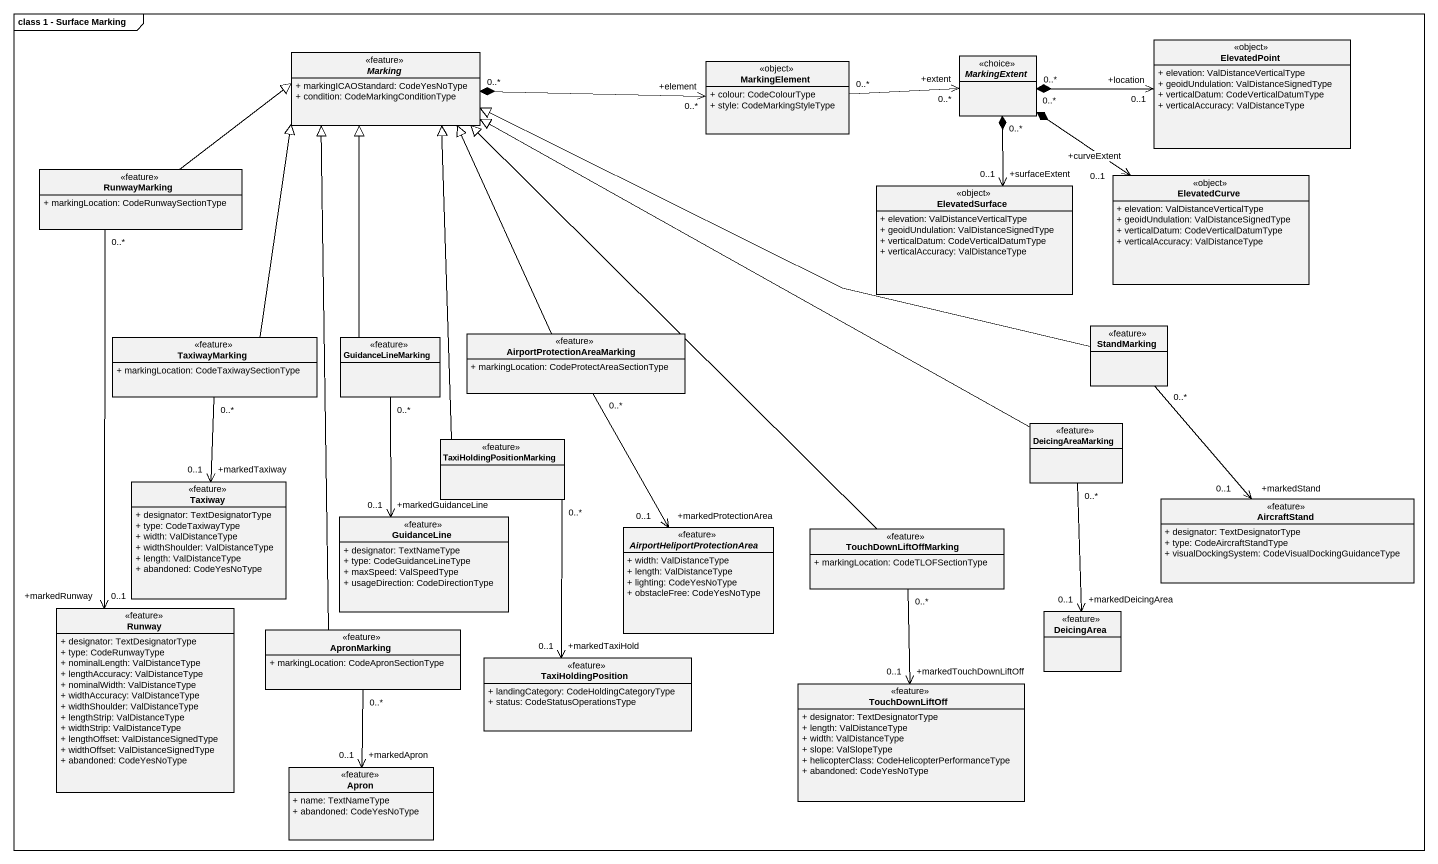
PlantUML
@startuml
mainframe class 1 - Surface Marking
hide circle
hide empty members
skinparam classAttributeIconSize 0
abstract class Marking <<feature>> {
  + markingICAOStandard: CodeYesNoType
  + condition: CodeMarkingConditionType
}
abstract class MarkingExtent <<choice>>
class ElevatedPoint <<object>> {
  + elevation: ValDistanceVerticalType
  + geoidUndulation: ValDistanceSignedType
  + verticalDatum: CodeVerticalDatumType
  + verticalAccuracy: ValDistanceType
}
class MarkingElement <<object>> {
  + colour: CodeColourType
  + style: CodeMarkingStyleType
}
class RunwayMarking <<feature>> {
  + markingLocation: CodeRunwaySectionType
}
class ElevatedCurve <<object>> {
  + elevation: ValDistanceVerticalType
  + geoidUndulation: ValDistanceSignedType
  + verticalDatum: CodeVerticalDatumType
  + verticalAccuracy: ValDistanceType
}
class ElevatedSurface <<object>> {
  + elevation: ValDistanceVerticalType
  + geoidUndulation: ValDistanceSignedType
  + verticalDatum: CodeVerticalDatumType
  + verticalAccuracy: ValDistanceType
}
class StandMarking <<feature>>
class TaxiwayMarking <<feature>> {
  + markingLocation: CodeTaxiwaySectionType
}
class GuidanceLineMarking <<feature>>
class AirportProtectionAreaMarking <<feature>> {
  + markingLocation: CodeProtectAreaSectionType
}
class TaxiHoldingPositionMarking <<feature>>
class DeicingAreaMarking <<feature>>
class Taxiway <<feature>> {
  + designator: TextDesignatorType
  + type: CodeTaxiwayType
  + width: ValDistanceType
  + widthShoulder: ValDistanceType
  + length: ValDistanceType
  + abandoned: CodeYesNoType
}
class GuidanceLine <<feature>> {
  + designator: TextNameType
  + type: CodeGuidanceLineType
  + maxSpeed: ValSpeedType
  + usageDirection: CodeDirectionType
}
class AircraftStand <<feature>> {
  + designator: TextDesignatorType
  + type: CodeAircraftStandType
  + visualDockingSystem: CodeVisualDockingGuidanceType
}
abstract class "AirportHeliportProtectionArea" as AirportHeliportProtectionAre <<feature>> {
  + width: ValDistanceType
  + length: ValDistanceType
  + lighting: CodeYesNoType
  + obstacleFree: CodeYesNoType
}
class TouchDownLiftOffMarking <<feature>> {
  + markingLocation: CodeTLOFSectionType
}
class Runway <<feature>> {
  + designator: TextDesignatorType
  + type: CodeRunwayType
  + nominalLength: ValDistanceType
  + lengthAccuracy: ValDistanceType
  + nominalWidth: ValDistanceType
  + widthAccuracy: ValDistanceType
  + widthShoulder: ValDistanceType
  + lengthStrip: ValDistanceType
  + widthStrip: ValDistanceType
  + lengthOffset: ValDistanceSignedType
  + widthOffset: ValDistanceSignedType
  + abandoned: CodeYesNoType
}
class ApronMarking <<feature>> {
  + markingLocation: CodeApronSectionType
}
class DeicingArea <<feature>>
class TaxiHoldingPosition <<feature>> {
  + landingCategory: CodeHoldingCategoryType
  + status: CodeStatusOperationsType
}
class TouchDownLiftOff <<feature>> {
  + designator: TextDesignatorType
  + length: ValDistanceType
  + width: ValDistanceType
  + slope: ValSlopeType
  + helicopterClass: CodeHelicopterPerformanceType
  + abandoned: CodeYesNoType
}
class Apron <<feature>> {
  + name: TextNameType
  + abandoned: CodeYesNoType
}
Marking "0..*" *-right-> "+element\n0..*" MarkingElement
MarkingExtent "0..*" *-right-> "+location\n0..1" ElevatedPoint
MarkingExtent "0..*" *--> "+curveExtent\n0..1" ElevatedCurve
MarkingExtent "0..*" *--> "+surfaceExtent\n0..1" ElevatedSurface
MarkingElement "0..*" -right-> "+extent\n0..*" MarkingExtent
RunwayMarking -right-|> Marking
RunwayMarking "0..*" --> "+markedRunway\n0..1" Runway
StandMarking -left-|> Marking
StandMarking "0..*" --> "+markedStand\n0..1" AircraftStand
TaxiwayMarking -up-|> Marking
TaxiwayMarking "0..*" --> "+markedTaxiway\n0..1" Taxiway
GuidanceLineMarking -up-|> Marking
GuidanceLineMarking "0..*" --> "+markedGuidanceLine\n0..1" GuidanceLine
AirportProtectionAreaMarking -up-|> Marking
AirportProtectionAreaMarking "0..*" --> "+markedProtectionArea\n0..1" AirportHeliportProtectionAre
TaxiHoldingPositionMarking -up-|> Marking
TaxiHoldingPositionMarking "0..*" --> "+markedTaxiHold\n0..1" TaxiHoldingPosition
DeicingAreaMarking -left-|> Marking
DeicingAreaMarking "0..*" --> "+markedDeicingArea\n0..1" DeicingArea
TouchDownLiftOffMarking -up-|> Marking
TouchDownLiftOffMarking "0..*" --> "+markedTouchDownLiftOff\n0..1" TouchDownLiftOff
ApronMarking -up-|> Marking
ApronMarking "0..*" --> "+markedApron\n0..1" Apron
@enduml
